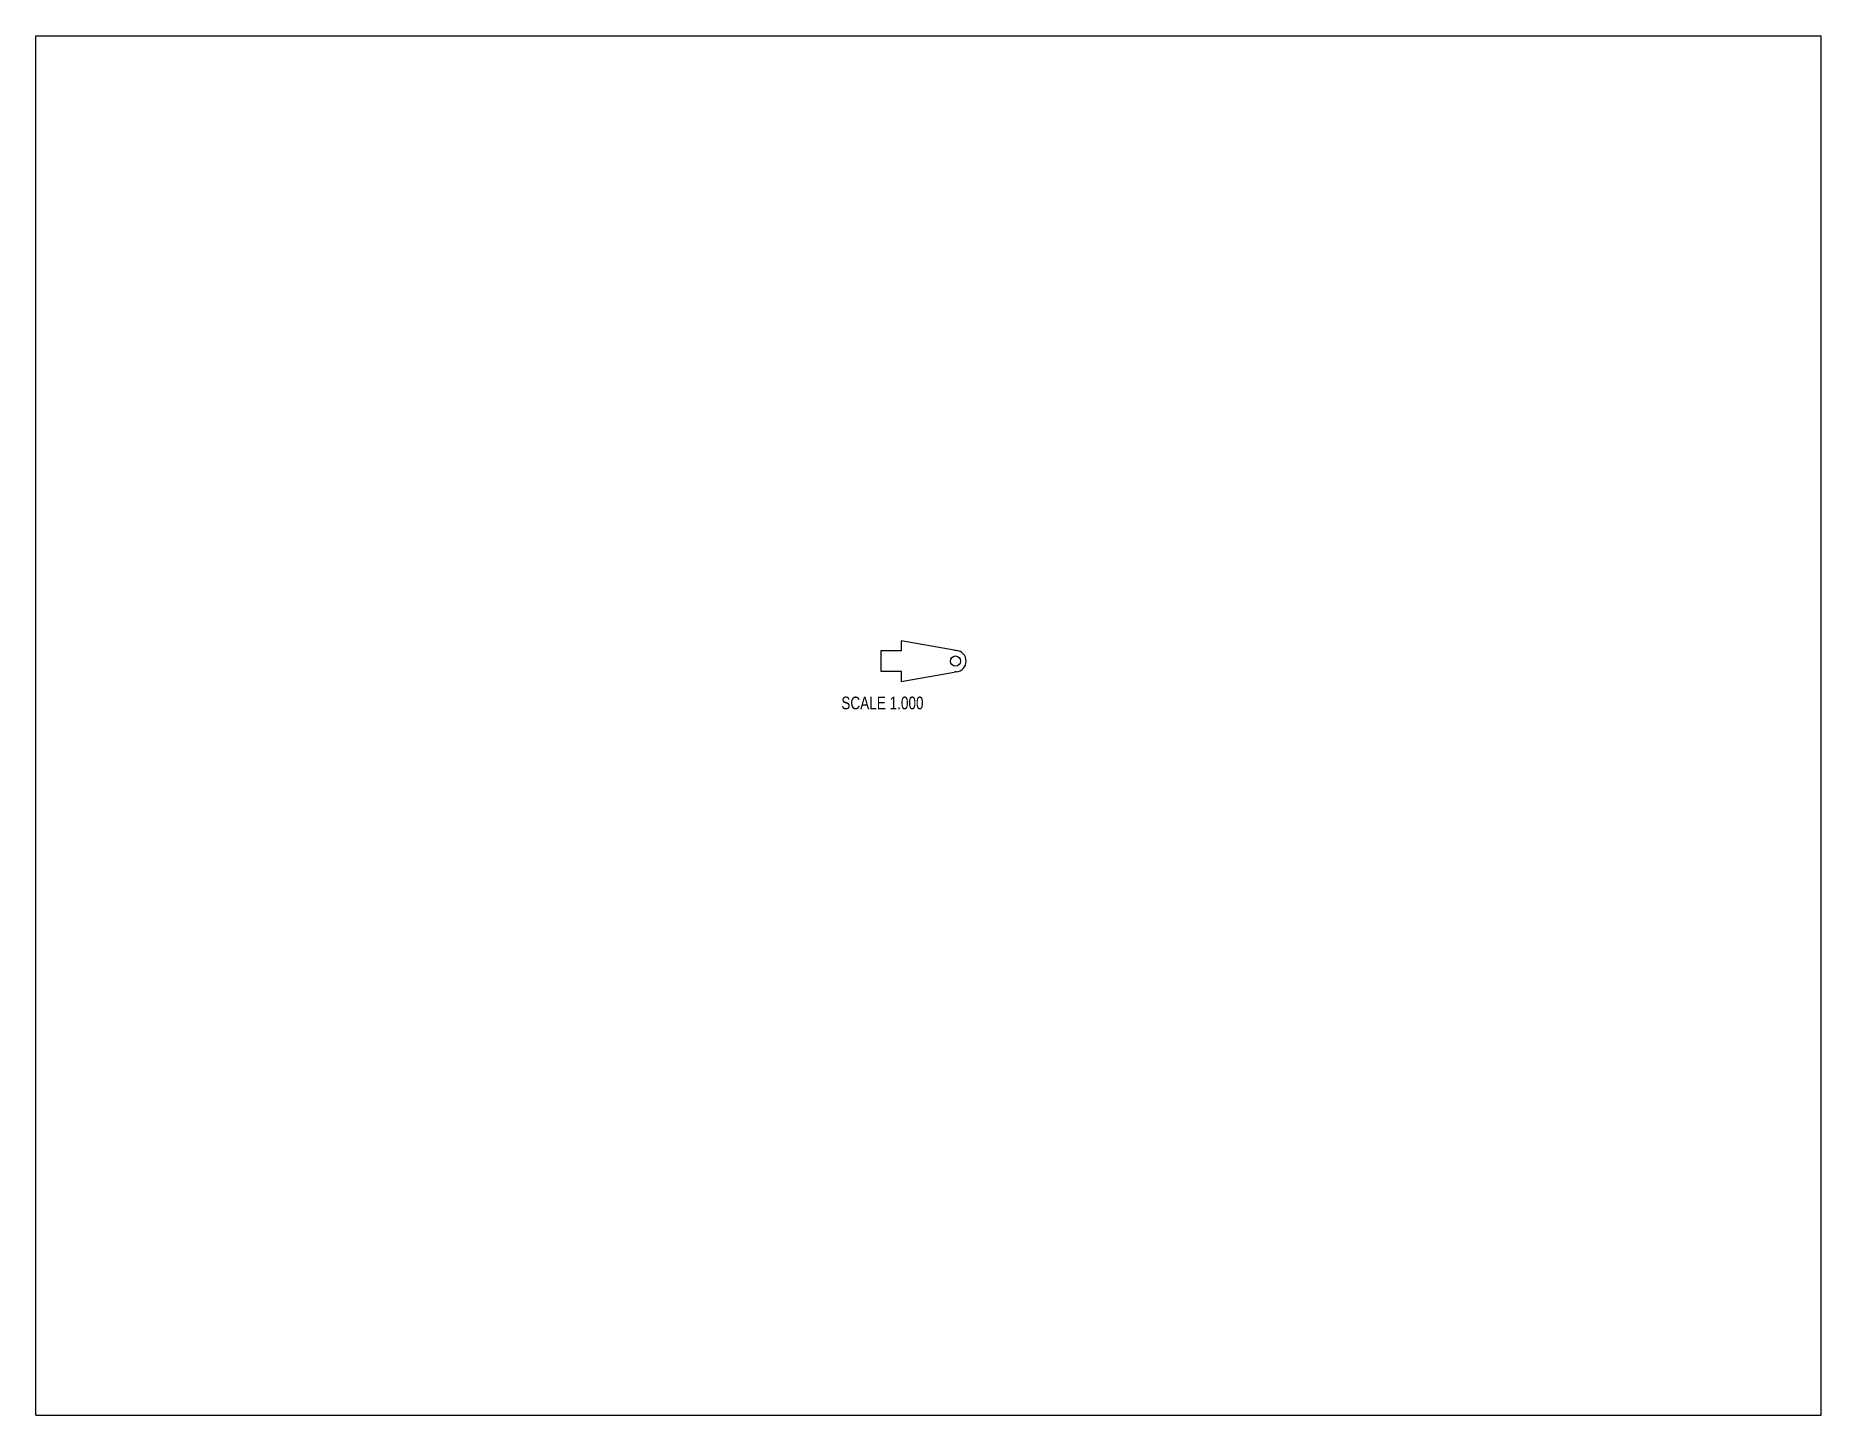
# Model space of a CAD drawing. Header units: inches. Extents: x 0 to 22, y 0 to 17.
import ezdxf

# ---------------------------------------------------------------- set-up
doc = ezdxf.new("R2010")
doc.units = ezdxf.units.IN
doc.header["$LTSCALE"] = 1.21
doc.header["$MEASUREMENT"] = 0
doc.layers.get('0').update_dxf_attribs({"linetype": 'CONTINUOUS'})
doc.styles.get("Standard").update_dxf_attribs({"font": 'txt', "width": 0.8})

msp = doc.modelspace()

# ---------------------------------------------------------------- linework, layer by layer
at = {"color": 7, "linetype": 'Continuous'}
for p, q in [((0, 0), (0, 17)), ((0, 17), (22, 17)), ((22, 0), (22, 17)), ((10.664, 9.544), (10.664, 9.419)), ((11.318, 9.428), (10.664, 9.544)), ((10.414, 9.419), (10.414, 9.169)), ((10.664, 9.419), (10.414, 9.419)), ((10.414, 9.169), (10.664, 9.169)), ((10.664, 9.169), (10.664, 9.044)), ((10.664, 9.044), (11.318, 9.159)), ((0, 0), (22, 0))]:
    msp.add_line(p, q, dxfattribs=at)
msp.add_circle((11.332, 9.294), 0.0625, dxfattribs=at)
for centre, radius, start, end in [((11.353, 9.625), 0.2, 260, 266.3044), ((11.332, 9.294), 0.132, 273.6956, 86.3044), ((11.353, 8.962), 0.2, 93.6956, 100)]:
    msp.add_arc(centre, radius, start, end, dxfattribs=at)

# ---------------------------------------------------------------- texts
at = {"color": 2, "linetype": 'Continuous', "insert": (10.939, 8.856), "char_height": 0.15625, "width": 1.375, "attachment_point": 3, "line_spacing_factor": 0.9}
msp.add_mtext('SCALE 1.000', dxfattribs=at)

doc.saveas('drawing.dxf')
